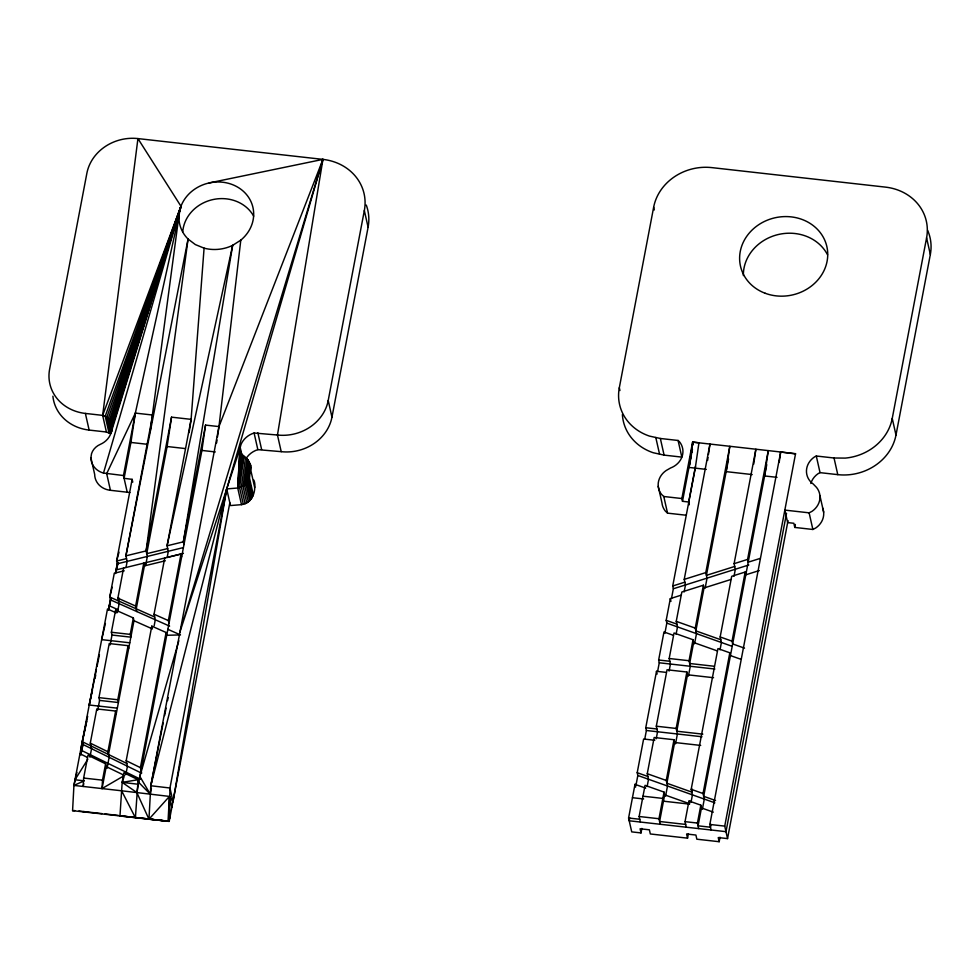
<?xml version="1.0" encoding="UTF-8"?>
<svg xmlns="http://www.w3.org/2000/svg" width="980" height="980" viewBox="0 0 980 980"><rect width="100%" height="100%" fill="white"/><g stroke="black" fill="none" stroke-linecap="round" stroke-linejoin="round"><path stroke-width="1.47" d="M106.404 432.009L89.131 430.073L85.383 413.438A44.125 39.421 -12.7 0 1 49.613 369.215L86.865 173.301A44.406 39.666 -12.7 0 1 137.935 138.584L180.969 206.253L106.881 417.088L110.63 433.724L106.404 432.009L102.655 415.373L180.969 206.253A37.571 33.565 -12.7 0 1 237.246 186.886A37.571 33.565 -12.7 0 1 240.798 240.149L218.969 426.594L150.798 785.752L148.96 819.219L169.197 821.35L229.835 502.789M129.899 492.524L110.434 490.294A18.89 16.881 -12.7 0 1 94.668 474.345L90.907 457.709L91.544 453.642A15.558 13.904 -12.7 0 1 100.291 444.369A19 16.966 -12.7 0 0 110.875 433.38C114.158 426.276 110.936 416.684 102.655 415.373L137.935 138.584L322.935 159.385L226.711 488.922L169.969 788.006L169.197 821.35L72.581 810.668L73.929 785.421L107.494 608.96L116.228 612.831L115.603 610.062L133.353 617.951L133.978 620.72L108.511 754.502L109.148 757.221L107.065 768.295M106.232 766.605L124.497 775.45L102.043 788.582L106.232 766.605L105.607 763.824L87.992 755.213L83.643 778.047L83.202 786.462L83.741 783.645M102.043 788.582L102.496 780.166L105.607 763.824M76.881 772.412L73.929 785.421L121.618 790.787L135.399 817.736L138.107 779.713L123.897 772.767L122.169 782.383L119.964 815.997L169.197 821.35L156.91 819.795M168.033 821.399L169.418 796.409L121.618 790.787M253.881 480.114A17.922 16.011 -12.7 0 1 254.714 487.636C254.739 495.488 249.814 503.794 241.484 504.651L237.736 488.016L239.904 448.62L241.019 444.454A20.311 18.142 -12.7 0 1 254.09 433.013L277.463 435.022A44.125 39.421 -12.7 0 0 328.214 400.514L364.34 210.565A51.07 45.619 -12.7 0 0 322.935 159.385L209.218 182.929M241.484 504.651L230.459 505.558L226.711 488.922L173.019 801.726L169.969 788.006L150.798 785.752L226.711 488.922L237.736 488.016L239.941 450.09L240.884 454.304M108.964 432.854L105.215 416.218L180.969 206.253L179.022 214.975A37.571 33.565 -12.7 0 0 188.062 239.059L195.363 244.584L204.085 248.148L191.112 419.354L189.115 432.572M252.73 496.37L248.981 479.722L244.571 485.247L237.736 488.016L240.835 452.895L240.259 451.535M241.656 454.132L243.922 456.153L237.736 488.016L241.656 454.132L240.835 452.895M243.322 504.284L239.561 487.648L243.922 456.153L248.259 460.135L250.709 465.304L249.532 478.093L253.281 494.729M245.551 457.317L241.337 487.048L245.086 503.683M173.019 801.726L169.418 796.409L148.96 819.219L136.82 792.526L201.892 450.433L205.555 425.087L218.969 426.594L322.935 159.385L277.463 435.022L281.211 451.658L257.85 449.649A20.311 18.142 -12.7 0 0 246.09 458.542M216.592 442.985L217.033 440.008M217.462 437.031L218.969 426.594M246.997 458.652L243.016 486.239L246.764 502.875M706.298 469.396L689.05 467.435L692.725 442.09L698.948 442.813L695.273 468.158L672.721 585.991L673.346 588.76L671.484 598.572M707.597 460.453L708.026 457.476M708.454 454.487L709.973 444.05L684.224 579.388L685.473 584.938L684.15 591.945M753.718 464.128L755.874 449.22L734.106 563.672L735.355 569.209L734.02 576.228M779.173 462.438L780.68 452.001L795.527 453.912M248.259 460.135L244.571 485.247L248.32 501.883M249.312 461.752L245.968 484.071L249.716 500.707M132.766 482.123L132.141 479.355L124.093 478.314L130.916 442.446L135.35 413.095L179.022 214.975L150.038 432.658M167.69 548.58L146.718 553.688L167.102 446.513L171.537 417.162L191.112 419.354L167.066 545.799L168.315 551.348L167.151 557.449L183.419 553.369M237.736 488.016L242.685 455.235M250.133 463.479L247.181 482.736L250.929 499.371M250.709 465.304L248.185 481.278L251.946 497.926M689.05 467.435L691.268 455.394M691.819 452.38L692.382 449.367M127.216 492.18L123.468 475.533L135.35 413.095L152.696 415.042L125.906 555.844L127.155 561.393L126.004 567.494M132.141 479.355L116.608 561.038L117.233 563.819L115.371 573.57M124.215 570.813L114.28 573.239L109.76 597.053L110.385 599.821L108.4 610.234L111.169 598.4M89.927 757.136L91.569 748.61L90.283 743.146L96.8 708.932L115.64 711.039L116.265 713.82M97.694 710.292L99.568 700.418L98.943 697.638L109.233 643.554L128.074 645.673L128.699 648.442M110.128 644.914L112.002 635.04L111.377 632.259L115.603 610.062M117.416 612.635L119.119 603.705L117.87 598.155L123.59 568.045M118.494 600.924L119.033 598.057M126.812 763.469L108.511 754.502L107.898 751.758L115.64 711.039M99.568 700.418L118.409 702.525L117.784 699.757L128.074 645.673M112.002 635.04L130.842 637.159L130.218 634.379L133.353 617.951M136.869 611.581L135.62 606.044L143.778 563.12L144.403 565.889L136.245 608.813M171.537 417.162L146.094 550.919L147.343 556.469L145.591 565.558M125.783 774.727L127.437 766.25L126.187 760.701L151.79 626.134L166.11 632.504L166.735 635.273L180.492 634.93M154.166 625.73L155.293 619.777L154.044 614.227L164.738 558M141.647 773.196L140.397 767.646L166.11 632.504M168.989 623.366L168.364 620.597L181.031 554.031L116.069 569.919L117.919 562.545M205.555 425.087L183.346 541.83L183.971 544.598M124.031 776.834L122.169 782.383L138.107 779.713L138.707 782.395L150.246 794.155L151.386 788.153M281.211 451.658A44.125 39.421 -12.7 0 0 331.963 417.162L368.1 227.201A51.07 45.619 -12.7 0 0 366.263 205.053M619.936 390.53L619.311 387.762L653.66 207.184A50.605 45.215 -12.7 0 1 711.86 167.617L885.553 187.131A50.605 45.215 -12.7 0 1 926.59 237.846L930.339 254.494L895.99 435.071A50.605 45.215 -12.7 0 1 837.778 474.639L820.039 472.642L818.202 473.597A18.975 16.954 -12.7 0 0 810.827 483.483M689.32 504.774L688.695 502.005L682.497 501.307L681.872 498.538L692.603 442.103L795.564 453.679L724.735 826.116L727.54 838.598L718.242 837.557L719.173 841.71L696.841 839.198L695.91 835.046L686.6 833.992L687.543 838.157L650.328 833.968L649.385 829.815L640.087 828.774L641.018 832.927L631.72 831.885L628.584 818.018L635.003 784.331L645.685 788.128M682.497 501.307L692.382 449.33M635.898 785.654L637.833 775.474L637.208 772.693L643.615 739.018L654.787 740.268M644.779 738.969L646.384 730.504L645.759 727.723L656.502 671.3L666.265 672.39M657.654 671.251L659.27 662.786L658.646 660.005L663.975 631.965L673.321 635.285M664.881 633.288L666.817 623.109L666.192 620.34L670.32 598.609L681.1 595.203M688.695 502.005L695.469 466.37M629.773 817.884L629.221 820.787L725.984 831.665L786.536 513.287M640.381 822.048L639.132 816.499L645.061 785.348L664.048 792.097L664.673 794.866L659.601 821.497L685.657 824.425M647.131 786.536L648.515 779.272L647.266 773.722L654.162 737.499L674.007 739.729L674.632 742.497L666.878 783.24L691.807 792.097L692.358 789.17M656.208 738.81L657.556 731.754L656.306 726.205L667.037 669.781L686.882 672.011L687.507 674.779L676.776 731.215L702.832 734.143M669.095 671.092L670.43 664.036L669.181 658.499L674.032 632.994L693.019 639.732L693.644 642.513L689.663 663.497L714.261 666.265M676.114 634.17L677.499 626.906L676.249 621.357L681.835 592.006L703.395 585.207L704.02 587.976L695.861 630.875L720.79 639.732M641.018 832.927L641.876 828.418M660.226 824.278L658.977 818.729L664.048 792.097M665.567 796.189L667.503 786.009L666.253 780.46L674.007 739.729M675.526 743.857L677.401 733.983L676.151 728.446L686.882 672.011M688.401 676.139L690.288 666.265L689.038 660.728L693.019 639.732M694.551 643.823L696.486 633.644L695.236 628.107L703.395 585.207M705.183 587.951L707.045 578.139L705.796 572.59L729.818 446.292L726.156 471.637L752.199 474.565M728.569 458.934L706.421 575.358L734.731 566.44M686.282 827.206L685.032 821.657L688.977 800.954L700.835 805.168L701.46 807.937L698.066 825.822L710.463 827.218L710.99 824.474M691.047 802.13L692.431 794.866L691.182 789.317L717.948 648.589L729.818 652.803L730.443 655.583L740.99 659.32M720.031 649.777L721.415 642.5L720.165 636.951L731.705 576.289L745.18 572.038L745.805 574.807L759.28 570.556M687.543 838.157L688.401 833.649M698.691 828.602L697.442 823.053L700.835 805.168M702.366 809.26L704.302 799.08L703.052 793.531L729.818 652.803M744.531 648.16L732.66 643.946L732.036 641.165L745.18 572.038M760.333 558.367L748.206 562.189L747.581 559.421L768.271 450.604L764.608 475.949L777.018 477.346M766.752 464.667L703.677 796.311L715.547 800.525M711.1 829.986L709.839 824.45L780.68 452.001M719.173 841.71L720.031 837.202M727.54 838.598L788.03 520.588M822.575 507.897A18.975 16.954 -12.7 0 1 815.728 528L812.873 529.47L794.792 527.436L795.356 524.471M895.99 435.071L892.241 418.435L926.59 237.846M150.798 785.752L163.146 723.032M164.615 715.572L166.086 708.099M167.556 700.639L168.143 697.65M117.343 708.173L89.217 705.012L96.42 669.475M97.02 666.51L99.421 654.664M83.214 743.036L80.813 755.004L82.92 744.482L82.247 741.689L87.673 716.245M86.754 721.133L81.095 747.716L81.659 750.509L139.209 778.598M89.217 705.012L92.463 690.104M95.06 678.172L95.709 675.183M110.961 598.364L109.246 605.775L117.98 609.658M105.399 623.476L101.651 639.634L129.776 642.794M112.161 587.228L109.76 597.053L154.669 617.008M115.64 573.055L118.176 562.704M119.033 552.193L116.608 561.038L126.53 558.612M140.495 779.223L139.871 776.454L178.826 640.773M123.468 475.533L103.5 473.058L180.969 206.253L108.376 418.178L111.499 432.045M322.935 159.385L179.867 632.161L239.904 448.62L241.154 454.157M110.875 433.38L180.969 206.253L109.65 419.477L112.149 430.575M111.916 427.819L180.969 206.253L110.679 420.959L112.235 427.893M112.063 426.031L180.969 206.253L111.426 422.564L112.369 426.729M111.892 424.267L180.969 206.253M135.35 413.095L106.685 473.646L110.434 490.294M87.82 759.267L74.995 779.774L84.268 780.827L73.929 785.421M240.798 240.149L232.652 245.355A37.571 33.565 -12.7 0 1 204.085 248.148M892.241 418.435A50.605 45.215 -12.7 0 1 845.287 458.101L834.029 458.003L816.291 456.006L814.454 456.962A18.975 16.954 -12.7 0 0 813.241 484.022L816.536 487.415A18.975 16.954 -12.7 0 1 811.979 511.364L809.125 512.834L784.833 510.102L787.651 522.585L793.849 523.283L794.792 527.436M684.224 579.388L705.796 572.59M734.106 563.672L747.581 559.421M672.721 585.991L684.848 582.157M673.346 588.76L748.83 564.97M704.02 587.976L730.909 579.499M183.101 547.649L117.233 563.819M144.403 565.889L165.363 560.78M72.581 810.668L74.909 810.57M83.043 811.673L84.207 811.624M139.381 817.822L138.217 817.871L145.64 818.52M159.985 820.309L161.149 820.26M619.311 387.762A50.605 45.215 -12.7 0 0 649.52 436.112L660.348 438.477L678.087 440.473L679.495 441.784A18.975 16.954 -12.7 0 1 670.577 467.987L666.155 470.523A18.975 16.954 -12.7 0 0 661.598 494.459L663.791 496.505L667.539 513.14L685.755 515.186M622.386 414.577A50.605 45.215 -12.7 0 0 653.268 452.748L664.097 455.112L681.835 457.109L678.087 440.473M85.383 413.438L102.655 415.373M663.791 496.505L681.872 498.538M130.916 442.446L146.816 444.234M167.102 446.513L185.171 448.546M201.892 450.433L215.306 451.939M669.181 658.499L689.038 660.728M658.646 660.005L669.806 661.267M659.27 662.786L714.886 669.034M687.507 674.779L713.562 677.707M111.377 632.259L130.218 634.379M656.306 726.205L676.151 728.446M645.759 727.723L656.931 728.985M646.384 730.504L702.011 736.752M674.632 742.497L700.688 745.425M98.943 697.638L117.784 699.757M642.99 796.189L662.848 798.418L663.472 801.187L689.516 804.115L688.891 801.346L690.618 801.53M632.455 797.708L643.615 798.957M639.132 816.499L658.977 818.729M685.032 821.657L697.442 823.053M709.839 824.45L724.735 826.116M628.584 818.018L639.756 819.268M83.643 778.047L102.496 780.166M78.89 811.024L101.994 813.62M104.983 813.951L118.445 815.47M121.434 815.801L127.412 816.475M130.413 816.818L136.392 817.479M148.458 818.839L154.093 819.476M137.274 784.135L122.169 782.383L136.82 792.526M676.249 621.357L695.236 628.107M720.165 636.951L732.036 641.165M666.192 620.34L676.874 624.125M666.817 623.109L731.962 646.249M693.644 642.513L717.189 650.867M647.266 773.722L666.253 780.46M691.182 789.317L703.052 793.531M637.208 772.693L647.89 776.491M637.833 775.474L714.849 802.828M664.673 794.866L689.602 803.723M701.46 807.937L713.33 812.151M169.614 626.122L110.385 599.821M117.87 598.155L135.62 606.044M154.044 614.227L168.364 620.597M167.862 629.319L179.23 634.366M133.978 620.72L152.415 628.915L151.79 626.134M82.92 744.482L140.361 772.558M82.247 741.689L108.511 754.502M90.283 743.146L107.898 751.758M126.187 760.701L140.397 767.646M79.944 753.706L87.379 757.381M667.539 513.14L665.346 511.095A18.975 16.954 -12.7 0 1 661.978 502.973L658.229 486.325M139.871 776.454L150.246 794.155M171.917 807.361L169.418 796.409L169.736 818.533M834.029 458.003L837.778 474.639M816.291 456.006L820.039 472.642M819.905 495.549L823.653 512.185M809.125 512.834L812.873 529.47M653.66 207.184L654.285 209.953M692.603 442.103L693.228 444.883L692.725 442.09M660.348 438.477L664.097 455.112M655.792 437.484L659.54 454.12M670.32 598.609L670.945 601.377M656.502 671.3L657.127 674.069M635.003 784.331L635.628 787.099M364.34 210.565L368.1 227.201M328.214 400.514L331.963 417.162M257.863 432.817L261.611 449.452M254.09 433.013L257.85 449.649M254.714 487.636L250.966 471L251.052 467.178M240.125 447.137L241.999 455.455M181.031 554.031L181.655 556.799M182.77 231.611A37.571 33.565 -12.7 0 1 212.966 199.565A37.571 33.565 -12.7 0 1 253.673 216.151M89.131 430.073A44.125 39.421 -12.7 0 1 52.896 396.202M103.5 473.058A18.89 16.881 -12.7 0 1 90.907 457.709M743.367 275.576A44.284 39.555 -12.7 0 1 777.753 234.649A44.284 39.555 -12.7 0 1 827.537 254.8M927.595 230.275A50.605 45.215 -12.7 0 1 930.339 254.494M188.062 239.059L146.094 550.919L125.906 555.844L188.062 239.059M232.652 245.355L183.346 541.83L167.066 545.799L232.652 245.355M765.184 293.265A44.284 39.555 -12.7 0 0 827.561 250.868A44.284 39.555 -12.7 0 0 758.287 224.996A44.284 39.555 -12.7 0 0 765.184 293.265"/></g></svg>
